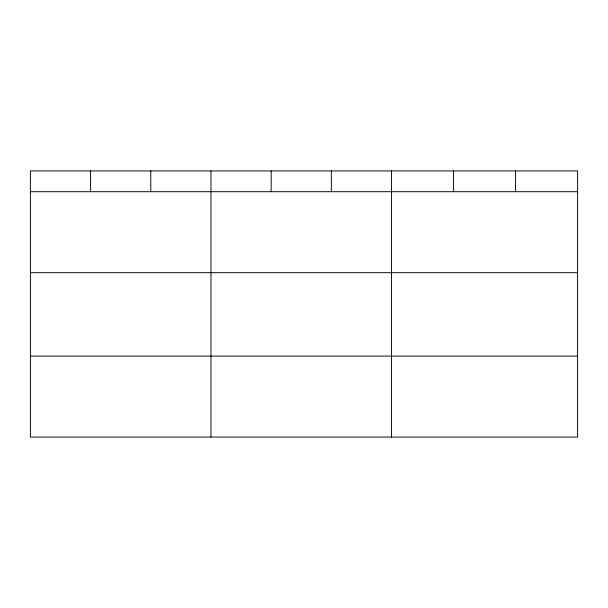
<?xml version="1.0" encoding="UTF-8"?>
<svg xmlns="http://www.w3.org/2000/svg" width="608" height="608" viewBox="0 0 608 608"><rect width="100%" height="100%" fill="white"/><g stroke="black" fill="none" stroke-linecap="round" stroke-linejoin="round"><path stroke-width="0.91" d="M577.6 272.68L577.6 170.924L30.4 170.924L30.4 437.076L577.6 437.076L577.6 272.68L30.4 272.68M30.4 191.702L577.6 191.702M30.4 356.106L577.6 356.106M515.584 170.924L515.584 191.702M453.568 170.924L453.568 191.702M391.552 170.924L391.552 437.076M331.36 170.924L331.36 191.702M271.168 170.924L271.168 191.702M210.976 170.924L210.976 437.076M150.784 170.924L150.784 191.702M90.592 170.924L90.592 191.702"/></g></svg>
